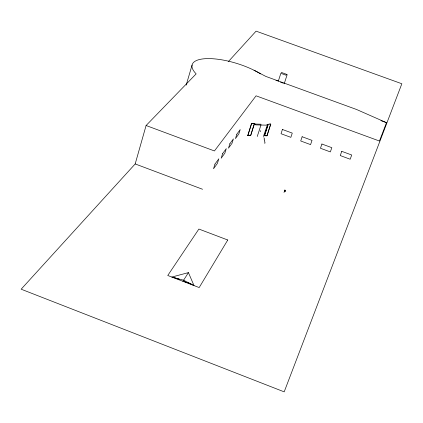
<?xml version="1.0" encoding="UTF-8"?>
<svg xmlns="http://www.w3.org/2000/svg" width="423" height="423" viewBox="0 0 423 423"><rect width="100%" height="100%" fill="white"/><g stroke="black" fill="none" stroke-linecap="round" stroke-linejoin="round"><path stroke-width="0.63" d="M284.579 191.016C285.71 191.63 284.013 189.419 284.684 190.71M228.505 61.441L256.089 31.143L401.85 83.759L284.187 391.857L21.15 289.2L135.186 163.939L146.094 125.515L196.156 73.872A42.464 14.361 17.2 0 1 208.476 58.596A42.464 14.361 17.2 0 1 260.647 73.898M186.189 85.097L192.068 65.079M254.503 123.585L251.542 123.394L254.503 123.585L250.638 135.63L247.799 135.572L251.347 123.997M247.799 135.572L251.664 123.505M250.638 135.63L254.387 123.474M257.253 136.476L260.965 125.018M278.249 81.343L280.787 73.523L281.538 72.497L287.201 74.554L284.177 83.802M263.392 136.597L267.548 124.399A6.155 4.156 -29.9 0 0 266.284 125.16L255.608 124.875A6.192 0.92 51.8 0 1 255.201 124.066L255.064 123.939M269.403 124.029L270.783 124.166L266.976 135.815L264.454 135.762L268.193 124.293M264.454 135.762L268.256 124.098M266.976 135.815L270.667 124.066M264.777 143.466L265.078 142.54L264.544 142.038L264.846 141.113L264.312 140.616L264.613 139.69L264.074 139.193L264.38 138.268L263.841 137.771M283.997 192.465L284.69 190.72M254.054 70.255L265.871 76.436L356.563 109.488L386.495 122.67L379.457 141.028L256.063 95.82L214.435 150.958L146.094 125.515M284.891 190.852C285.726 190.128 284.298 189.472 284.684 190.419M284.906 190.884L285.15 191.228M182.9 281.311L188.436 272.613L194.009 285.578L183.598 280.206L171.807 277.049L188.436 272.613M286.477 74.511L285.99 75.194L281.517 73.565M260.134 130.993C260.24 130.305 260.891 131.389 260.224 131.31M285.16 191.159L284.827 191.191M284.737 190.551C285.895 190.387 284.737 192.111 284.462 190.974M264.338 135.656L266.865 135.709M247.682 135.46L250.516 135.513M269.52 124.135L270.783 124.166M255.201 124.066L261.049 124.225M188.795 282.892L186.818 282.506A3.368 1.681 17.2 0 1 183.598 280.206M275.992 80.28L277.737 80.915M280.512 82.168L283.341 83.199M380.927 120.64L386.495 122.67M135.186 163.939L202.548 189.266M191.402 284.235L190.694 283.87A9.438 4.759 17.2 0 0 186.818 282.506M177.708 278.63L179.299 279.619A11.231 5.658 16.8 0 0 174.757 277.837M214.974 164.082L213.515 168.751L217.385 163.426L218.834 158.805L214.974 164.082M222.604 153.649L221.166 158.228L224.862 153.147L226.284 148.616L222.604 153.649M229.885 143.698L228.468 148.187L231.994 143.334L233.401 138.892L229.885 143.698M236.838 134.191L235.447 138.591L238.821 133.954L240.201 129.591L236.838 134.191M282.427 129.475L281.025 133.721L290.855 137.343L292.277 133.108L282.427 129.475M302.138 136.74L300.705 140.975L310.567 144.613L312.021 140.378L302.138 136.74M321.919 144.026L320.449 148.262L330.347 151.91L331.828 147.675L321.919 144.026M341.758 151.334L340.256 155.564L350.186 159.228L351.703 154.998L341.758 151.334M227.754 240.005L199.18 287.566L167.757 275.489L198.879 229.049L227.754 240.005"/></g></svg>
